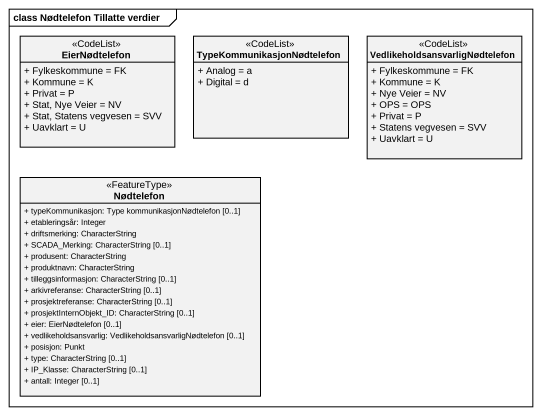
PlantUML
@startuml
mainframe class Nødtelefon Tillatte verdier
hide circle
hide empty members
skinparam classAttributeIconSize 0
class EierNødtelefon <<CodeList>> {
  + Fylkeskommune = FK
  + Kommune = K
  + Privat = P
  + Stat, Nye Veier = NV
  + Stat, Statens vegvesen = SVV
  + Uavklart = U
}
class TypeKommunikasjonNødtelefon <<CodeList>> {
  + Analog = a
  + Digital = d
}
class "VedlikeholdsansvarligNødtelefon" as VedlikeholdsansvarligNødtele <<CodeList>> {
  + Fylkeskommune = FK
  + Kommune = K
  + Nye Veier = NV
  + OPS = OPS
  + Privat = P
  + Statens vegvesen = SVV
  + Uavklart = U
}
class Nødtelefon <<FeatureType>> {
  + typeKommunikasjon: Type kommunikasjonNødtelefon [0..1]
  + etableringsår: Integer
  + driftsmerking: CharacterString
  + SCADA_Merking: CharacterString [0..1]
  + produsent: CharacterString
  + produktnavn: CharacterString
  + tilleggsinformasjon: CharacterString [0..1]
  + arkivreferanse: CharacterString [0..1]
  + prosjektreferanse: CharacterString [0..1]
  + prosjektInternObjekt_ID: CharacterString [0..1]
  + eier: EierNødtelefon [0..1]
  + vedlikeholdsansvarlig: VedlikeholdsansvarligNødtelefon [0..1]
  + posisjon: Punkt
  + type: CharacterString [0..1]
  + IP_Klasse: CharacterString [0..1]
  + antall: Integer [0..1]
}
@enduml
